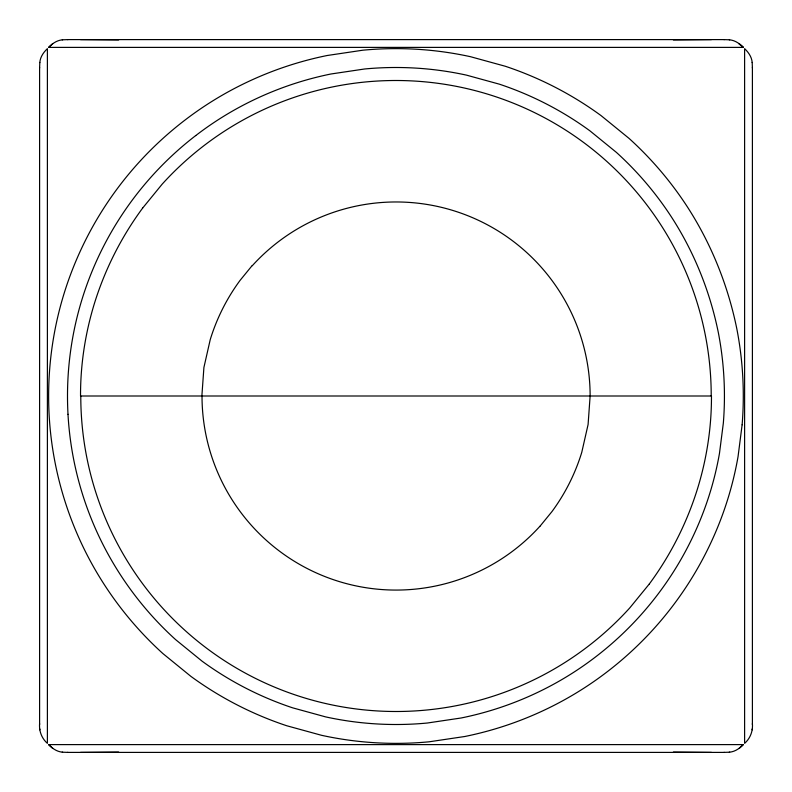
<?xml version="1.0" encoding="UTF-8"?>
<svg xmlns="http://www.w3.org/2000/svg" width="792" height="792" viewBox="0 0 792 792"><rect width="100%" height="100%" fill="white"/><g stroke="black" fill="none" stroke-linecap="round" stroke-linejoin="round"><path stroke-width="1.19" d="M201.871 396L203.91 367.488L210.226 339.649A197.297 197.297 0 0 1 240.085 280.358L252.123 265.617M39.6 67.983L39.818 62.439M752.4 723.621C753.043 731.075 750.272 738.431 744.609 743.361L744.609 48.629C748.499 52.351 751.796 57.044 752.182 62.558M142.629 208.088L162.202 184.12A315.325 315.325 0 0 1 711.216 396M649.371 583.912L629.798 607.88A315.325 315.325 0 0 1 80.784 396M539.877 526.383L551.915 511.642A197.297 197.297 0 0 0 581.764 452.351L588.09 424.512L590.129 396A194.05 194.05 0 0 0 252.302 265.696M729.343 39.818C734.867 40.204 739.56 43.501 743.282 47.391L48.639 47.391C52.361 43.501 57.054 40.214 62.578 39.818M729.343 752.182C734.857 751.796 739.56 748.509 743.262 744.609L48.639 744.609C52.361 748.499 57.054 751.786 62.578 752.182M48.639 47.391L52.648 43.718M739.273 748.282L743.282 744.609M62.291 39.818L67.993 39.6M723.928 752.4L729.64 752.182M673.388 39.956L711.463 39.6M118.612 752.044L80.536 752.4M67.508 39.6L724.413 39.6M80.536 39.6L118.612 39.956M711.463 752.4L673.388 752.044M67.508 752.4L724.413 752.4M723.928 39.6L729.64 39.818M62.291 752.182L67.993 752.4M48.658 744.609L52.648 748.282M39.6 723.621C38.947 731.075 41.728 738.431 47.391 743.361L47.391 48.629C43.501 52.351 40.204 57.044 39.818 62.558M752.182 62.439L752.4 67.983M752.4 67.488L752.4 724.512M752.182 729.036L752.182 729.858M39.818 729.036L39.818 729.858M39.6 67.488L39.6 724.512M195.743 135.581A325.849 325.849 0 0 1 235.303 109.474A330.086 330.086 0 0 1 330.898 74.002L364.637 68.983A329.927 329.927 0 0 1 466.419 75.121L499.307 84.15A330.056 330.056 0 0 1 589.951 130.858L616.404 152.391A329.719 329.719 0 0 1 671.557 217.166C694.237 252.252 710.018 291.624 718.324 332.541A333.68 333.68 0 0 1 723.324 423.245L719.473 453.361A322.809 322.809 0 0 1 703.444 511.85A329.472 329.472 0 0 1 596.237 656.41A325.274 325.274 0 0 1 556.707 682.526A330.007 330.007 0 0 1 461.102 717.997L427.373 723.017A329.957 329.957 0 0 1 325.581 716.879L292.693 707.85A329.947 329.947 0 0 1 202.049 661.152L175.596 639.609A330.096 330.096 0 0 1 111.533 560.291A325.957 325.957 0 0 1 96.782 531.62A328.482 328.482 0 0 1 67.993 414.285M195.733 135.561A328.967 328.967 0 0 0 83.556 294.466A326.492 326.492 0 0 0 72.537 338.639A329.7 329.7 0 0 0 68.003 414.285M539.837 526.353A194.05 194.05 0 0 1 202.019 396M649.361 583.912A320.612 320.612 0 0 0 697.871 487.565C706.89 457.934 711.582 426.987 711.463 396L80.536 396C80.418 365.013 85.12 334.066 94.119 304.425A320.612 320.612 0 0 1 142.639 208.088M742.124 424.809L738.045 456.647A341.352 341.352 0 0 1 721.106 518.503A348.391 348.391 0 0 1 607.741 671.368A343.956 343.956 0 0 1 565.943 698.98A348.965 348.965 0 0 1 464.845 736.491L429.175 741.797A348.906 348.906 0 0 1 321.542 735.303L286.763 725.759A348.896 348.896 0 0 1 190.902 676.378L162.944 653.608A349.054 349.054 0 0 1 95.189 569.725A344.678 344.678 0 0 1 79.606 539.411A348.43 348.43 0 0 1 55.173 463.102A345.53 345.53 0 0 1 49.154 415.335A348.638 348.638 0 0 1 53.965 335.343A345.243 345.243 0 0 1 65.627 288.644A348.619 348.619 0 0 1 99.02 215.81A347.381 347.381 0 0 1 184.259 120.641A344.57 344.57 0 0 1 226.076 93.02A349.044 349.044 0 0 1 327.165 55.509L362.835 50.203A348.876 348.876 0 0 1 470.468 56.697L505.237 66.241A349.005 349.005 0 0 1 601.088 115.632L629.056 138.402A348.658 348.658 0 0 1 687.387 206.89C711.364 243.995 728.056 285.625 736.837 328.898A352.846 352.846 0 0 1 742.124 424.809M743.282 47.391L739.065 43.718L743.262 47.391"/></g></svg>
